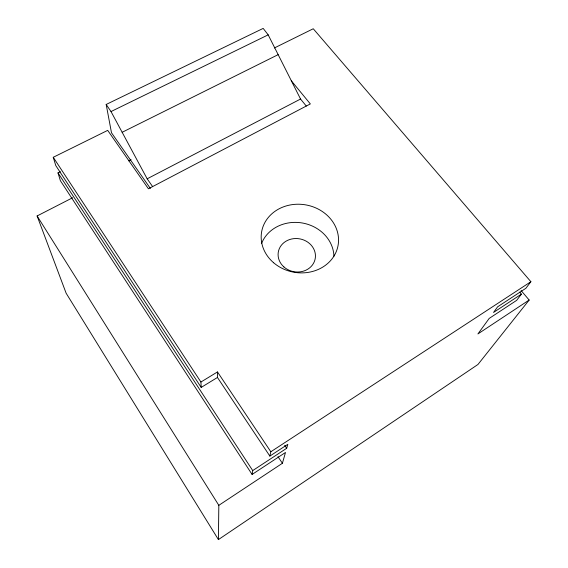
<?xml version="1.0" encoding="UTF-8"?>
<svg xmlns="http://www.w3.org/2000/svg" width="568" height="568" viewBox="0 0 568 568"><rect width="100%" height="100%" fill="white"/><g stroke="black" fill="none" stroke-linecap="round" stroke-linejoin="round"><path stroke-width="0.85" d="M217.452 377.464L217.473 371.941L200.923 382.03L201.193 387.411L217.452 377.464L269.864 456.083L287.827 444.311L286.691 448.273L252.724 470.581L252.093 474.45L285.491 452.476L282.402 463.275L218.829 505.328L218.41 539.6L477.965 364.471L529.163 300.032L521.119 290.589M269.864 456.083L270.829 451.773L530.895 281.714L313.252 28.755L274.379 47.968M519.677 292.122L521.403 294.146L516.66 300.358L489.176 318.442L477.915 333.934L529.163 300.032M530.895 281.714L525.861 288.31L497.639 306.805L493.535 312.45L521.403 294.146M201.193 387.411L55.77 165.558L53.25 157.293L107.7 130.37L148.425 188.789L310.341 103.923L291.306 80.777M300.55 99.038L268.181 34.854L263.176 28.4L106.181 104.455L111.008 111.555L147.169 178.813L300.55 99.038L306.294 106.053M218.41 539.6L66.136 293.223L37.105 215.961L72.612 197.756M128.73 160.843L131.094 159.643M252.093 474.45L60.371 180.674L58 172.885L60.364 171.699M122.156 132.294L278.157 54.642M111.008 111.555L268.181 34.854M147.169 178.813L152.622 186.588M150.378 188.434L111.484 132.756L106.181 104.455M284.703 445.34L286.691 448.273M277.958 456.644L282.402 463.275M217.473 371.941L270.829 451.773M53.25 157.293L200.923 382.03M58 172.885L252.724 470.581M37.105 215.961L218.829 505.328M261.585 243.416A37.353 33.228 10.3 0 1 302.467 223.018A37.353 33.228 10.3 0 1 333.927 256.218M273.62 262.743A38.823 34.186 10.1 0 0 337.598 247.598A38.823 34.186 10.1 0 0 288.374 205.353A38.823 34.186 10.1 0 0 273.62 262.743M283.908 266.939A18.744 16.678 10.3 0 0 314.935 259.846A18.744 16.678 10.3 0 0 291.448 239.036A18.744 16.678 10.3 0 0 283.908 266.939"/></g></svg>
